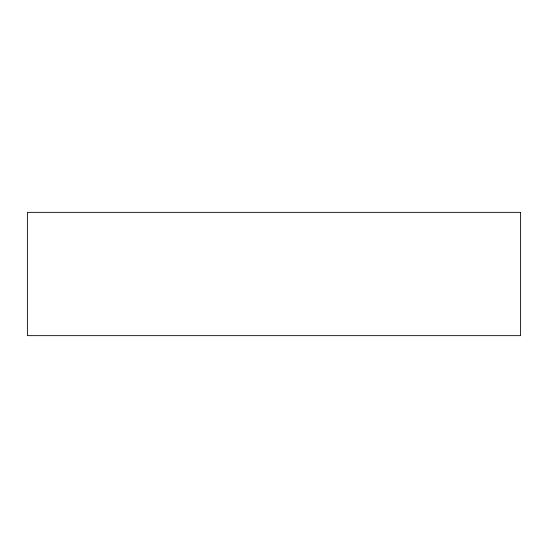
<?xml version="1.0" encoding="UTF-8"?>
<svg xmlns="http://www.w3.org/2000/svg" width="548" height="548" viewBox="0 0 548 548"><rect width="100%" height="100%" fill="white"/><g stroke="black" fill="none" stroke-linecap="round" stroke-linejoin="round"><path stroke-width="0.82" d="M520.6 212.35L27.4 212.35L27.4 335.65L520.6 335.65L520.6 212.35"/></g></svg>
